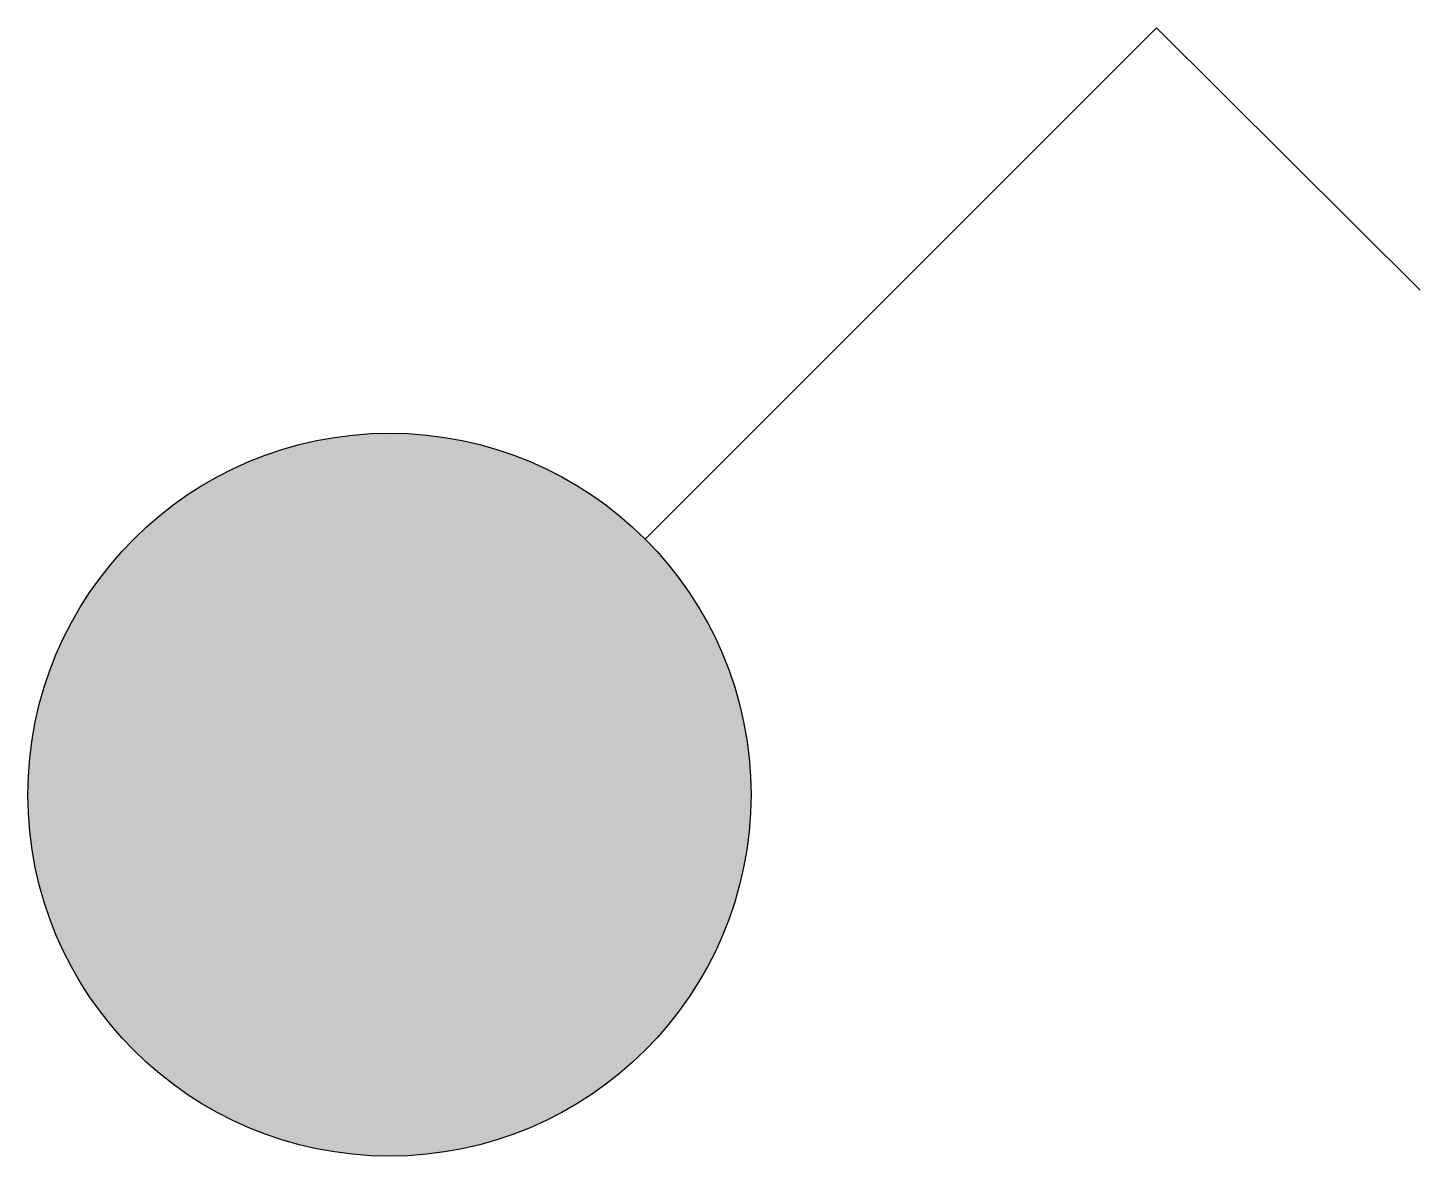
# Model space of a CAD drawing. Extents: x -28893 to -28701, y 6551 to 6707.
import ezdxf

# ---------------------------------------------------------------- set-up
doc = ezdxf.new("R2010")
doc.units = 0
doc.header["$MEASUREMENT"] = 0
doc.layers.get('0').update_dxf_attribs({"linetype": 'CONTINUOUS'})

msp = doc.modelspace()

# ---------------------------------------------------------------- hatches: boundary and pattern name
msp.add_hatch(color=256).paths.add_polyline_path([(-28793.24, 6601.21, 1), (-28893.24, 6601.21, 1)])

# ---------------------------------------------------------------- linework, layer by layer
for p, q in [((-28807.89, 6636.56), (-28737.18, 6707.27)), ((-28737.18, 6707.27), (-28700.7, 6670.98))]:
    msp.add_line(p, q)
msp.add_circle((-28843.24, 6601.21), 50)

doc.saveas('drawing.dxf')
